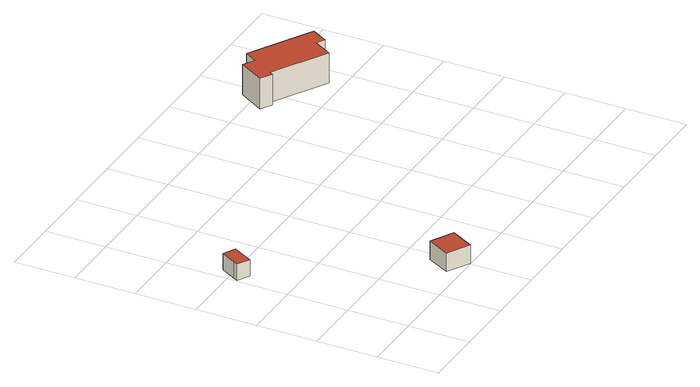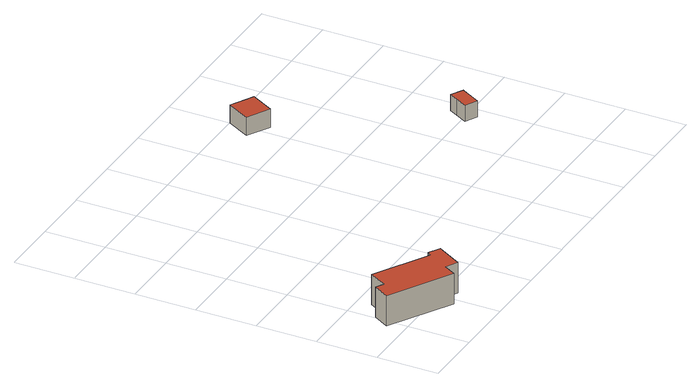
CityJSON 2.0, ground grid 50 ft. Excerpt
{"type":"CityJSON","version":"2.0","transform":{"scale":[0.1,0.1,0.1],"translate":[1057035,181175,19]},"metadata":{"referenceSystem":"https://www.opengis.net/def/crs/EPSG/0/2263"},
"CityObjects":{
"building1":{"type":"Building","attributes":{"name":"Bldg_3511012363","BIN":"4574092"},"geometry":[{"type":"MultiSurface","lod":"2","boundaries":[[[0,1,2,3,4,5]],[[6,7,8,9,10,11]],[[0,5,11,10]],[[1,0,10,9]],[[2,1,9,8]],[[3,2,8,7]],[[4,3,7,6]],[[5,4,6,11]]],"semantics":{"surfaces":[{"type":"RoofSurface","BIN":"4574092"},{"type":"GroundSurface"},{"type":"WallSurface"}],"values":[0,1,2,2,2,2,2,2]}}]},
"building2":{"type":"Building","attributes":{"name":"Bldg_3511017137","BIN":"4528725"},"geometry":[{"type":"MultiSurface","lod":"2","boundaries":[[[12,13,14,15]],[[16,17,18,19]],[[16,19,15,14]],[[17,16,14,13]],[[18,17,13,12]],[[19,18,12,15]]],"semantics":{"surfaces":[{"type":"GroundSurface"},{"type":"RoofSurface","BIN":"4528725"},{"type":"WallSurface"}],"values":[0,1,2,2,2,2]}}]},
"building3":{"type":"Building","attributes":{"name":"Bldg_3210013342","BIN":"4288293"},"geometry":[{"type":"MultiSurface","lod":"2","boundaries":[[[20,21,22,23,24,25,26,27,28,29]],[[30,31,32,33,34,35,36,37,38,39]],[[21,20,39,38]],[[22,21,38,37]],[[23,22,37,36]],[[24,23,36,35]],[[25,24,35,34]],[[26,25,34,33]],[[27,26,33,32]],[[28,27,32,31]],[[29,28,31,30]],[[20,29,30,39]]],"semantics":{"surfaces":[{"type":"RoofSurface","BIN":"4288293"},{"type":"GroundSurface"},{"type":"WallSurface"}],"values":[0,1,2,2,2,2,2,2,2,2,2,2]}}]}
},
"vertices":[
[145,1432,148],[200,1530,148],[101,1585,148],[32,1461,148],[10,1421,148],[108,1366,148],[10,1421,9],[32,1461,9],[101,1585,9],[200,1530,9],[145,1432,9],[108,1366,9],
[1006,5,10],[820,109,10],[924,297,10],[1111,193,10],[924,297,166],[820,109,166],[1006,5,166],[1111,193,166],
[2558,2648,264],[2500,2548,264],[2405,2603,264],[2283,2394,264],[2377,2339,264],[2397,2373,264],[2844,2114,264],[2928,2259,264],[2993,2221,264],[3069,2352,264],[3069,2352,6],[2993,2221,6],[2928,2259,6],[2844,2114,6],[2397,2373,6],[2377,2339,6],[2283,2394,6],[2405,2603,6],[2500,2548,6],[2558,2648,6]
]}
